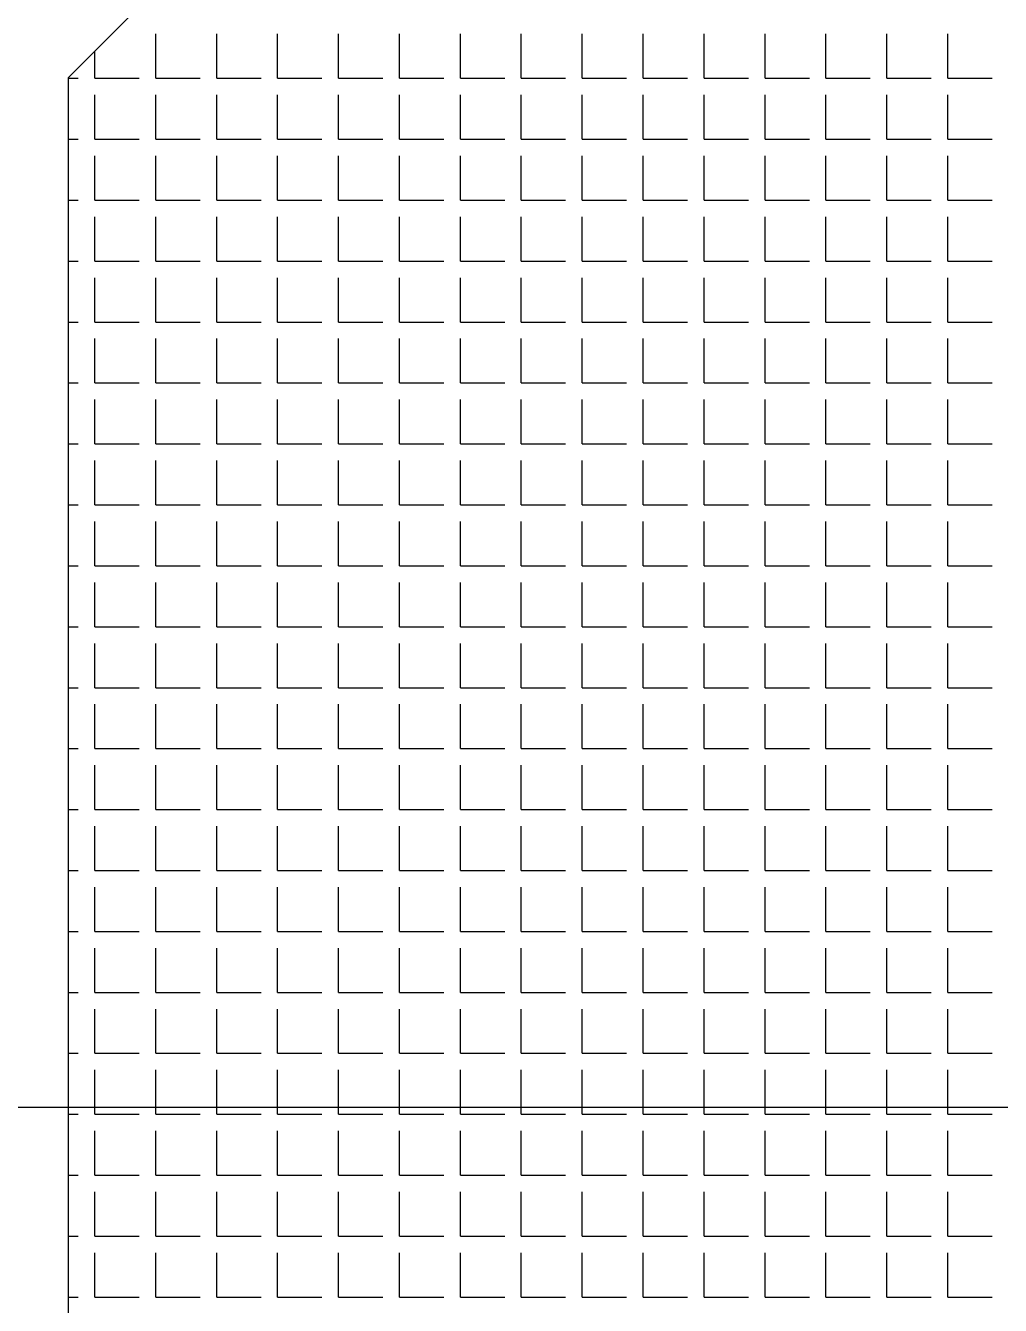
# Model space of a CAD drawing. Header units: millimetres. Extents: x -2063041 to -1932644, y 197605868 to 197643080.
# Drawn here: x -2047647.9 to -2047564.5, y 197626716.1 to 197626825.6 of the extents above; entities that cross this region are included whole.
import ezdxf

# ---------------------------------------------------------------- set-up
doc = ezdxf.new("R2010")
doc.units = ezdxf.units.MM
doc.layers.add('СКУД', color=7, linetype='Continuous')

msp = doc.modelspace()

# ---------------------------------------------------------------- linework, layer by layer
at = {"layer": 'СКУД', "color": 18, "true_color": 0x000000}
for p, q in [((-2047636.76, 197626821.06), (-2047636.76, 197626824.86)), ((-2047631.54, 197626821.06), (-2047631.54, 197626824.86)), ((-2047626.33, 197626821.06), (-2047626.33, 197626824.86)), ((-2047621.12, 197626821.06), (-2047621.12, 197626824.86)), ((-2047615.9, 197626821.06), (-2047615.9, 197626824.86)), ((-2047610.69, 197626821.06), (-2047610.69, 197626824.86)), ((-2047605.48, 197626821.06), (-2047605.48, 197626824.86)), ((-2047600.26, 197626821.06), (-2047600.26, 197626824.86)), ((-2047595.05, 197626821.06), (-2047595.05, 197626824.86)), ((-2047589.84, 197626821.06), (-2047589.84, 197626824.86)), ((-2047584.62, 197626821.06), (-2047584.62, 197626824.86)), ((-2047579.41, 197626821.06), (-2047579.41, 197626824.86)), ((-2047574.2, 197626821.06), (-2047574.2, 197626824.86)), ((-2047568.98, 197626821.06), (-2047568.98, 197626824.86)), ((-2047641.97, 197626821.06), (-2047641.97, 197626823.39)), ((-2047644.24, 197626821.06), (-2047643.39, 197626821.06)), ((-2047641.97, 197626821.06), (-2047638.18, 197626821.06)), ((-2047636.76, 197626821.06), (-2047632.97, 197626821.06)), ((-2047631.54, 197626821.06), (-2047627.75, 197626821.06)), ((-2047626.33, 197626821.06), (-2047622.54, 197626821.06)), ((-2047621.12, 197626821.06), (-2047617.33, 197626821.06)), ((-2047615.9, 197626821.06), (-2047612.11, 197626821.06)), ((-2047610.69, 197626821.06), (-2047606.9, 197626821.06)), ((-2047605.48, 197626821.06), (-2047601.69, 197626821.06)), ((-2047600.26, 197626821.06), (-2047596.47, 197626821.06)), ((-2047595.05, 197626821.06), (-2047591.26, 197626821.06)), ((-2047589.84, 197626821.06), (-2047586.05, 197626821.06)), ((-2047584.62, 197626821.06), (-2047580.83, 197626821.06)), ((-2047579.41, 197626821.06), (-2047575.62, 197626821.06)), ((-2047574.2, 197626821.06), (-2047570.41, 197626821.06)), ((-2047568.98, 197626821.06), (-2047565.19, 197626821.06)), ((-2047641.97, 197626815.85), (-2047641.97, 197626819.64)), ((-2047636.76, 197626815.85), (-2047636.76, 197626819.64)), ((-2047631.54, 197626815.85), (-2047631.54, 197626819.64)), ((-2047626.33, 197626815.85), (-2047626.33, 197626819.64)), ((-2047621.12, 197626815.85), (-2047621.12, 197626819.64)), ((-2047615.9, 197626815.85), (-2047615.9, 197626819.64)), ((-2047610.69, 197626815.85), (-2047610.69, 197626819.64)), ((-2047605.48, 197626815.85), (-2047605.48, 197626819.64)), ((-2047600.26, 197626815.85), (-2047600.26, 197626819.64)), ((-2047595.05, 197626815.85), (-2047595.05, 197626819.64)), ((-2047589.84, 197626815.85), (-2047589.84, 197626819.64)), ((-2047584.62, 197626815.85), (-2047584.62, 197626819.64)), ((-2047579.41, 197626815.85), (-2047579.41, 197626819.64)), ((-2047574.2, 197626815.85), (-2047574.2, 197626819.64)), ((-2047568.98, 197626815.85), (-2047568.98, 197626819.64)), ((-2047644.24, 197626815.85), (-2047643.39, 197626815.85)), ((-2047641.97, 197626815.85), (-2047638.18, 197626815.85)), ((-2047636.76, 197626815.85), (-2047632.97, 197626815.85)), ((-2047631.54, 197626815.85), (-2047627.75, 197626815.85)), ((-2047626.33, 197626815.85), (-2047622.54, 197626815.85)), ((-2047621.12, 197626815.85), (-2047617.33, 197626815.85)), ((-2047615.9, 197626815.85), (-2047612.11, 197626815.85)), ((-2047610.69, 197626815.85), (-2047606.9, 197626815.85)), ((-2047605.48, 197626815.85), (-2047601.69, 197626815.85)), ((-2047600.26, 197626815.85), (-2047596.47, 197626815.85)), ((-2047595.05, 197626815.85), (-2047591.26, 197626815.85)), ((-2047589.84, 197626815.85), (-2047586.05, 197626815.85)), ((-2047584.62, 197626815.85), (-2047580.83, 197626815.85)), ((-2047579.41, 197626815.85), (-2047575.62, 197626815.85)), ((-2047574.2, 197626815.85), (-2047570.41, 197626815.85)), ((-2047568.98, 197626815.85), (-2047565.19, 197626815.85)), ((-2047641.97, 197626810.64), (-2047641.97, 197626814.43)), ((-2047636.76, 197626810.64), (-2047636.76, 197626814.43)), ((-2047631.54, 197626810.64), (-2047631.54, 197626814.43)), ((-2047626.33, 197626810.64), (-2047626.33, 197626814.43)), ((-2047621.12, 197626810.64), (-2047621.12, 197626814.43)), ((-2047615.9, 197626810.64), (-2047615.9, 197626814.43)), ((-2047610.69, 197626810.64), (-2047610.69, 197626814.43)), ((-2047605.48, 197626810.64), (-2047605.48, 197626814.43)), ((-2047600.26, 197626810.64), (-2047600.26, 197626814.43)), ((-2047595.05, 197626810.64), (-2047595.05, 197626814.43)), ((-2047589.84, 197626810.64), (-2047589.84, 197626814.43)), ((-2047584.62, 197626810.64), (-2047584.62, 197626814.43)), ((-2047579.41, 197626810.64), (-2047579.41, 197626814.43)), ((-2047574.2, 197626810.64), (-2047574.2, 197626814.43)), ((-2047568.98, 197626810.64), (-2047568.98, 197626814.43)), ((-2047644.24, 197626810.64), (-2047643.39, 197626810.64)), ((-2047641.97, 197626810.64), (-2047638.18, 197626810.64)), ((-2047636.76, 197626810.64), (-2047632.97, 197626810.64)), ((-2047631.54, 197626810.64), (-2047627.75, 197626810.64)), ((-2047626.33, 197626810.64), (-2047622.54, 197626810.64)), ((-2047621.12, 197626810.64), (-2047617.33, 197626810.64)), ((-2047615.9, 197626810.64), (-2047612.11, 197626810.64)), ((-2047610.69, 197626810.64), (-2047606.9, 197626810.64)), ((-2047605.48, 197626810.64), (-2047601.69, 197626810.64)), ((-2047600.26, 197626810.64), (-2047596.47, 197626810.64)), ((-2047595.05, 197626810.64), (-2047591.26, 197626810.64)), ((-2047589.84, 197626810.64), (-2047586.05, 197626810.64)), ((-2047584.62, 197626810.64), (-2047580.83, 197626810.64)), ((-2047579.41, 197626810.64), (-2047575.62, 197626810.64)), ((-2047574.2, 197626810.64), (-2047570.41, 197626810.64)), ((-2047568.98, 197626810.64), (-2047565.19, 197626810.64)), ((-2047641.97, 197626805.42), (-2047641.97, 197626809.22)), ((-2047636.76, 197626805.42), (-2047636.76, 197626809.22)), ((-2047631.54, 197626805.42), (-2047631.54, 197626809.22)), ((-2047626.33, 197626805.42), (-2047626.33, 197626809.22)), ((-2047621.12, 197626805.42), (-2047621.12, 197626809.22)), ((-2047615.9, 197626805.42), (-2047615.9, 197626809.22)), ((-2047610.69, 197626805.42), (-2047610.69, 197626809.22)), ((-2047605.48, 197626805.42), (-2047605.48, 197626809.22)), ((-2047600.26, 197626805.42), (-2047600.26, 197626809.22)), ((-2047595.05, 197626805.42), (-2047595.05, 197626809.22)), ((-2047589.84, 197626805.42), (-2047589.84, 197626809.22)), ((-2047584.62, 197626805.42), (-2047584.62, 197626809.22)), ((-2047579.41, 197626805.42), (-2047579.41, 197626809.22)), ((-2047574.2, 197626805.42), (-2047574.2, 197626809.22)), ((-2047568.98, 197626805.42), (-2047568.98, 197626809.22)), ((-2047644.24, 197626805.42), (-2047643.39, 197626805.42)), ((-2047641.97, 197626805.42), (-2047638.18, 197626805.42)), ((-2047636.76, 197626805.42), (-2047632.97, 197626805.42)), ((-2047631.54, 197626805.42), (-2047627.75, 197626805.42)), ((-2047626.33, 197626805.42), (-2047622.54, 197626805.42)), ((-2047621.12, 197626805.42), (-2047617.33, 197626805.42)), ((-2047615.9, 197626805.42), (-2047612.11, 197626805.42)), ((-2047610.69, 197626805.42), (-2047606.9, 197626805.42)), ((-2047605.48, 197626805.42), (-2047601.69, 197626805.42)), ((-2047600.26, 197626805.42), (-2047596.47, 197626805.42)), ((-2047595.05, 197626805.42), (-2047591.26, 197626805.42)), ((-2047589.84, 197626805.42), (-2047586.05, 197626805.42)), ((-2047584.62, 197626805.42), (-2047580.83, 197626805.42)), ((-2047579.41, 197626805.42), (-2047575.62, 197626805.42)), ((-2047574.2, 197626805.42), (-2047570.41, 197626805.42)), ((-2047568.98, 197626805.42), (-2047565.19, 197626805.42)), ((-2047641.97, 197626800.21), (-2047641.97, 197626804)), ((-2047636.76, 197626800.21), (-2047636.76, 197626804)), ((-2047631.54, 197626800.21), (-2047631.54, 197626804)), ((-2047626.33, 197626800.21), (-2047626.33, 197626804)), ((-2047621.12, 197626800.21), (-2047621.12, 197626804)), ((-2047615.9, 197626800.21), (-2047615.9, 197626804)), ((-2047610.69, 197626800.21), (-2047610.69, 197626804)), ((-2047605.48, 197626800.21), (-2047605.48, 197626804)), ((-2047600.26, 197626800.21), (-2047600.26, 197626804)), ((-2047595.05, 197626800.21), (-2047595.05, 197626804)), ((-2047589.84, 197626800.21), (-2047589.84, 197626804)), ((-2047584.62, 197626800.21), (-2047584.62, 197626804)), ((-2047579.41, 197626800.21), (-2047579.41, 197626804)), ((-2047574.2, 197626800.21), (-2047574.2, 197626804)), ((-2047568.98, 197626800.21), (-2047568.98, 197626804)), ((-2047644.24, 197626800.21), (-2047643.39, 197626800.21)), ((-2047641.97, 197626800.21), (-2047638.18, 197626800.21)), ((-2047636.76, 197626800.21), (-2047632.97, 197626800.21)), ((-2047631.54, 197626800.21), (-2047627.75, 197626800.21)), ((-2047626.33, 197626800.21), (-2047622.54, 197626800.21)), ((-2047621.12, 197626800.21), (-2047617.33, 197626800.21)), ((-2047615.9, 197626800.21), (-2047612.11, 197626800.21)), ((-2047610.69, 197626800.21), (-2047606.9, 197626800.21)), ((-2047605.48, 197626800.21), (-2047601.69, 197626800.21)), ((-2047600.26, 197626800.21), (-2047596.47, 197626800.21)), ((-2047595.05, 197626800.21), (-2047591.26, 197626800.21)), ((-2047589.84, 197626800.21), (-2047586.05, 197626800.21)), ((-2047584.62, 197626800.21), (-2047580.83, 197626800.21)), ((-2047579.41, 197626800.21), (-2047575.62, 197626800.21)), ((-2047574.2, 197626800.21), (-2047570.41, 197626800.21)), ((-2047568.98, 197626800.21), (-2047565.19, 197626800.21)), ((-2047641.97, 197626795), (-2047641.97, 197626798.79)), ((-2047636.76, 197626795), (-2047636.76, 197626798.79)), ((-2047631.54, 197626795), (-2047631.54, 197626798.79)), ((-2047626.33, 197626795), (-2047626.33, 197626798.79)), ((-2047621.12, 197626795), (-2047621.12, 197626798.79)), ((-2047615.9, 197626795), (-2047615.9, 197626798.79)), ((-2047610.69, 197626795), (-2047610.69, 197626798.79)), ((-2047605.48, 197626795), (-2047605.48, 197626798.79)), ((-2047600.26, 197626795), (-2047600.26, 197626798.79)), ((-2047595.05, 197626795), (-2047595.05, 197626798.79)), ((-2047589.84, 197626795), (-2047589.84, 197626798.79)), ((-2047584.62, 197626795), (-2047584.62, 197626798.79)), ((-2047579.41, 197626795), (-2047579.41, 197626798.79)), ((-2047574.2, 197626795), (-2047574.2, 197626798.79)), ((-2047568.98, 197626795), (-2047568.98, 197626798.79)), ((-2047644.24, 197626795), (-2047643.39, 197626795)), ((-2047641.97, 197626795), (-2047638.18, 197626795)), ((-2047636.76, 197626795), (-2047632.97, 197626795)), ((-2047631.54, 197626795), (-2047627.75, 197626795)), ((-2047626.33, 197626795), (-2047622.54, 197626795)), ((-2047621.12, 197626795), (-2047617.33, 197626795)), ((-2047615.9, 197626795), (-2047612.11, 197626795)), ((-2047610.69, 197626795), (-2047606.9, 197626795)), ((-2047605.48, 197626795), (-2047601.69, 197626795)), ((-2047600.26, 197626795), (-2047596.47, 197626795)), ((-2047595.05, 197626795), (-2047591.26, 197626795)), ((-2047589.84, 197626795), (-2047586.05, 197626795)), ((-2047584.62, 197626795), (-2047580.83, 197626795)), ((-2047579.41, 197626795), (-2047575.62, 197626795)), ((-2047574.2, 197626795), (-2047570.41, 197626795)), ((-2047568.98, 197626795), (-2047565.19, 197626795)), ((-2047641.97, 197626789.78), (-2047641.97, 197626793.58)), ((-2047636.76, 197626789.78), (-2047636.76, 197626793.58)), ((-2047631.54, 197626789.78), (-2047631.54, 197626793.58)), ((-2047626.33, 197626789.78), (-2047626.33, 197626793.58)), ((-2047621.12, 197626789.78), (-2047621.12, 197626793.58)), ((-2047615.9, 197626789.78), (-2047615.9, 197626793.58)), ((-2047610.69, 197626789.78), (-2047610.69, 197626793.58)), ((-2047605.48, 197626789.78), (-2047605.48, 197626793.58)), ((-2047600.26, 197626789.78), (-2047600.26, 197626793.58)), ((-2047595.05, 197626789.78), (-2047595.05, 197626793.58)), ((-2047589.84, 197626789.78), (-2047589.84, 197626793.58)), ((-2047584.62, 197626789.78), (-2047584.62, 197626793.58)), ((-2047579.41, 197626789.78), (-2047579.41, 197626793.58)), ((-2047574.2, 197626789.78), (-2047574.2, 197626793.58)), ((-2047568.98, 197626789.78), (-2047568.98, 197626793.58)), ((-2047644.24, 197626789.78), (-2047643.39, 197626789.78)), ((-2047641.97, 197626789.78), (-2047638.18, 197626789.78)), ((-2047636.76, 197626789.78), (-2047632.97, 197626789.78)), ((-2047631.54, 197626789.78), (-2047627.75, 197626789.78)), ((-2047626.33, 197626789.78), (-2047622.54, 197626789.78)), ((-2047621.12, 197626789.78), (-2047617.33, 197626789.78)), ((-2047615.9, 197626789.78), (-2047612.11, 197626789.78)), ((-2047610.69, 197626789.78), (-2047606.9, 197626789.78)), ((-2047605.48, 197626789.78), (-2047601.69, 197626789.78)), ((-2047600.26, 197626789.78), (-2047596.47, 197626789.78)), ((-2047595.05, 197626789.78), (-2047591.26, 197626789.78)), ((-2047589.84, 197626789.78), (-2047586.05, 197626789.78)), ((-2047584.62, 197626789.78), (-2047580.83, 197626789.78)), ((-2047579.41, 197626789.78), (-2047575.62, 197626789.78)), ((-2047574.2, 197626789.78), (-2047570.41, 197626789.78)), ((-2047568.98, 197626789.78), (-2047565.19, 197626789.78)), ((-2047641.97, 197626784.57), (-2047641.97, 197626788.36)), ((-2047636.76, 197626784.57), (-2047636.76, 197626788.36)), ((-2047631.54, 197626784.57), (-2047631.54, 197626788.36)), ((-2047626.33, 197626784.57), (-2047626.33, 197626788.36)), ((-2047621.12, 197626784.57), (-2047621.12, 197626788.36)), ((-2047615.9, 197626784.57), (-2047615.9, 197626788.36)), ((-2047610.69, 197626784.57), (-2047610.69, 197626788.36)), ((-2047605.48, 197626784.57), (-2047605.48, 197626788.36)), ((-2047600.26, 197626784.57), (-2047600.26, 197626788.36)), ((-2047595.05, 197626784.57), (-2047595.05, 197626788.36)), ((-2047589.84, 197626784.57), (-2047589.84, 197626788.36)), ((-2047584.62, 197626784.57), (-2047584.62, 197626788.36)), ((-2047579.41, 197626784.57), (-2047579.41, 197626788.36)), ((-2047574.2, 197626784.57), (-2047574.2, 197626788.36)), ((-2047568.98, 197626784.57), (-2047568.98, 197626788.36)), ((-2047644.24, 197626784.57), (-2047643.39, 197626784.57)), ((-2047641.97, 197626784.57), (-2047638.18, 197626784.57)), ((-2047636.76, 197626784.57), (-2047632.97, 197626784.57)), ((-2047631.54, 197626784.57), (-2047627.75, 197626784.57)), ((-2047626.33, 197626784.57), (-2047622.54, 197626784.57)), ((-2047621.12, 197626784.57), (-2047617.33, 197626784.57)), ((-2047615.9, 197626784.57), (-2047612.11, 197626784.57)), ((-2047610.69, 197626784.57), (-2047606.9, 197626784.57)), ((-2047605.48, 197626784.57), (-2047601.69, 197626784.57)), ((-2047600.26, 197626784.57), (-2047596.47, 197626784.57)), ((-2047595.05, 197626784.57), (-2047591.26, 197626784.57)), ((-2047589.84, 197626784.57), (-2047586.05, 197626784.57)), ((-2047584.62, 197626784.57), (-2047580.83, 197626784.57)), ((-2047579.41, 197626784.57), (-2047575.62, 197626784.57)), ((-2047574.2, 197626784.57), (-2047570.41, 197626784.57)), ((-2047568.98, 197626784.57), (-2047565.19, 197626784.57)), ((-2047641.97, 197626779.36), (-2047641.97, 197626783.15)), ((-2047636.76, 197626779.36), (-2047636.76, 197626783.15)), ((-2047631.54, 197626779.36), (-2047631.54, 197626783.15)), ((-2047626.33, 197626779.36), (-2047626.33, 197626783.15)), ((-2047621.12, 197626779.36), (-2047621.12, 197626783.15)), ((-2047615.9, 197626779.36), (-2047615.9, 197626783.15)), ((-2047610.69, 197626779.36), (-2047610.69, 197626783.15)), ((-2047605.48, 197626779.36), (-2047605.48, 197626783.15)), ((-2047600.26, 197626779.36), (-2047600.26, 197626783.15)), ((-2047595.05, 197626779.36), (-2047595.05, 197626783.15)), ((-2047589.84, 197626779.36), (-2047589.84, 197626783.15)), ((-2047584.62, 197626779.36), (-2047584.62, 197626783.15)), ((-2047579.41, 197626779.36), (-2047579.41, 197626783.15)), ((-2047574.2, 197626779.36), (-2047574.2, 197626783.15)), ((-2047568.98, 197626779.36), (-2047568.98, 197626783.15)), ((-2047644.24, 197626779.36), (-2047643.39, 197626779.36)), ((-2047641.97, 197626779.36), (-2047638.18, 197626779.36)), ((-2047636.76, 197626779.36), (-2047632.97, 197626779.36)), ((-2047631.54, 197626779.36), (-2047627.75, 197626779.36)), ((-2047626.33, 197626779.36), (-2047622.54, 197626779.36)), ((-2047621.12, 197626779.36), (-2047617.33, 197626779.36)), ((-2047615.9, 197626779.36), (-2047612.11, 197626779.36)), ((-2047610.69, 197626779.36), (-2047606.9, 197626779.36)), ((-2047605.48, 197626779.36), (-2047601.69, 197626779.36)), ((-2047600.26, 197626779.36), (-2047596.47, 197626779.36)), ((-2047595.05, 197626779.36), (-2047591.26, 197626779.36)), ((-2047589.84, 197626779.36), (-2047586.05, 197626779.36)), ((-2047584.62, 197626779.36), (-2047580.83, 197626779.36)), ((-2047579.41, 197626779.36), (-2047575.62, 197626779.36)), ((-2047574.2, 197626779.36), (-2047570.41, 197626779.36)), ((-2047568.98, 197626779.36), (-2047565.19, 197626779.36)), ((-2047641.97, 197626774.14), (-2047641.97, 197626777.94)), ((-2047636.76, 197626774.14), (-2047636.76, 197626777.94)), ((-2047631.54, 197626774.14), (-2047631.54, 197626777.94)), ((-2047626.33, 197626774.14), (-2047626.33, 197626777.94)), ((-2047621.12, 197626774.14), (-2047621.12, 197626777.94)), ((-2047615.9, 197626774.14), (-2047615.9, 197626777.94)), ((-2047610.69, 197626774.14), (-2047610.69, 197626777.94)), ((-2047605.48, 197626774.14), (-2047605.48, 197626777.94)), ((-2047600.26, 197626774.14), (-2047600.26, 197626777.94)), ((-2047595.05, 197626774.14), (-2047595.05, 197626777.94)), ((-2047589.84, 197626774.14), (-2047589.84, 197626777.94)), ((-2047584.62, 197626774.14), (-2047584.62, 197626777.94)), ((-2047579.41, 197626774.14), (-2047579.41, 197626777.94)), ((-2047574.2, 197626774.14), (-2047574.2, 197626777.94)), ((-2047568.98, 197626774.14), (-2047568.98, 197626777.94)), ((-2047644.24, 197626774.14), (-2047643.39, 197626774.14)), ((-2047641.97, 197626774.14), (-2047638.18, 197626774.14)), ((-2047636.76, 197626774.14), (-2047632.97, 197626774.14)), ((-2047631.54, 197626774.14), (-2047627.75, 197626774.14)), ((-2047626.33, 197626774.14), (-2047622.54, 197626774.14)), ((-2047621.12, 197626774.14), (-2047617.33, 197626774.14)), ((-2047615.9, 197626774.14), (-2047612.11, 197626774.14)), ((-2047610.69, 197626774.14), (-2047606.9, 197626774.14)), ((-2047605.48, 197626774.14), (-2047601.69, 197626774.14)), ((-2047600.26, 197626774.14), (-2047596.47, 197626774.14)), ((-2047595.05, 197626774.14), (-2047591.26, 197626774.14)), ((-2047589.84, 197626774.14), (-2047586.05, 197626774.14)), ((-2047584.62, 197626774.14), (-2047580.83, 197626774.14)), ((-2047579.41, 197626774.14), (-2047575.62, 197626774.14)), ((-2047574.2, 197626774.14), (-2047570.41, 197626774.14)), ((-2047568.98, 197626774.14), (-2047565.19, 197626774.14)), ((-2047641.97, 197626768.93), (-2047641.97, 197626772.72)), ((-2047636.76, 197626768.93), (-2047636.76, 197626772.72)), ((-2047631.54, 197626768.93), (-2047631.54, 197626772.72)), ((-2047626.33, 197626768.93), (-2047626.33, 197626772.72)), ((-2047621.12, 197626768.93), (-2047621.12, 197626772.72)), ((-2047615.9, 197626768.93), (-2047615.9, 197626772.72)), ((-2047610.69, 197626768.93), (-2047610.69, 197626772.72)), ((-2047605.48, 197626768.93), (-2047605.48, 197626772.72)), ((-2047600.26, 197626768.93), (-2047600.26, 197626772.72)), ((-2047595.05, 197626768.93), (-2047595.05, 197626772.72)), ((-2047589.84, 197626768.93), (-2047589.84, 197626772.72)), ((-2047584.62, 197626768.93), (-2047584.62, 197626772.72)), ((-2047579.41, 197626768.93), (-2047579.41, 197626772.72)), ((-2047574.2, 197626768.93), (-2047574.2, 197626772.72)), ((-2047568.98, 197626768.93), (-2047568.98, 197626772.72)), ((-2047644.24, 197626768.93), (-2047643.39, 197626768.93)), ((-2047641.97, 197626768.93), (-2047638.18, 197626768.93)), ((-2047636.76, 197626768.93), (-2047632.97, 197626768.93)), ((-2047631.54, 197626768.93), (-2047627.75, 197626768.93)), ((-2047626.33, 197626768.93), (-2047622.54, 197626768.93)), ((-2047621.12, 197626768.93), (-2047617.33, 197626768.93)), ((-2047615.9, 197626768.93), (-2047612.11, 197626768.93)), ((-2047610.69, 197626768.93), (-2047606.9, 197626768.93)), ((-2047605.48, 197626768.93), (-2047601.69, 197626768.93)), ((-2047600.26, 197626768.93), (-2047596.47, 197626768.93)), ((-2047595.05, 197626768.93), (-2047591.26, 197626768.93)), ((-2047589.84, 197626768.93), (-2047586.05, 197626768.93)), ((-2047584.62, 197626768.93), (-2047580.83, 197626768.93)), ((-2047579.41, 197626768.93), (-2047575.62, 197626768.93)), ((-2047574.2, 197626768.93), (-2047570.41, 197626768.93)), ((-2047568.98, 197626768.93), (-2047565.19, 197626768.93)), ((-2047641.97, 197626763.72), (-2047641.97, 197626767.51)), ((-2047636.76, 197626763.72), (-2047636.76, 197626767.51)), ((-2047631.54, 197626763.72), (-2047631.54, 197626767.51)), ((-2047626.33, 197626763.72), (-2047626.33, 197626767.51)), ((-2047621.12, 197626763.72), (-2047621.12, 197626767.51)), ((-2047615.9, 197626763.72), (-2047615.9, 197626767.51)), ((-2047610.69, 197626763.72), (-2047610.69, 197626767.51)), ((-2047605.48, 197626763.72), (-2047605.48, 197626767.51)), ((-2047600.26, 197626763.72), (-2047600.26, 197626767.51)), ((-2047595.05, 197626763.72), (-2047595.05, 197626767.51)), ((-2047589.84, 197626763.72), (-2047589.84, 197626767.51)), ((-2047584.62, 197626763.72), (-2047584.62, 197626767.51)), ((-2047579.41, 197626763.72), (-2047579.41, 197626767.51)), ((-2047574.2, 197626763.72), (-2047574.2, 197626767.51)), ((-2047568.98, 197626763.72), (-2047568.98, 197626767.51)), ((-2047644.24, 197626763.72), (-2047643.39, 197626763.72)), ((-2047641.97, 197626763.72), (-2047638.18, 197626763.72)), ((-2047636.76, 197626763.72), (-2047632.97, 197626763.72)), ((-2047631.54, 197626763.72), (-2047627.75, 197626763.72)), ((-2047626.33, 197626763.72), (-2047622.54, 197626763.72)), ((-2047621.12, 197626763.72), (-2047617.33, 197626763.72)), ((-2047615.9, 197626763.72), (-2047612.11, 197626763.72)), ((-2047610.69, 197626763.72), (-2047606.9, 197626763.72)), ((-2047605.48, 197626763.72), (-2047601.69, 197626763.72)), ((-2047600.26, 197626763.72), (-2047596.47, 197626763.72)), ((-2047595.05, 197626763.72), (-2047591.26, 197626763.72)), ((-2047589.84, 197626763.72), (-2047586.05, 197626763.72)), ((-2047584.62, 197626763.72), (-2047580.83, 197626763.72)), ((-2047579.41, 197626763.72), (-2047575.62, 197626763.72)), ((-2047574.2, 197626763.72), (-2047570.41, 197626763.72)), ((-2047568.98, 197626763.72), (-2047565.19, 197626763.72)), ((-2047641.97, 197626758.5), (-2047641.97, 197626762.3)), ((-2047636.76, 197626758.5), (-2047636.76, 197626762.3)), ((-2047631.54, 197626758.5), (-2047631.54, 197626762.3)), ((-2047626.33, 197626758.5), (-2047626.33, 197626762.3)), ((-2047621.12, 197626758.5), (-2047621.12, 197626762.3)), ((-2047615.9, 197626758.5), (-2047615.9, 197626762.3)), ((-2047610.69, 197626758.5), (-2047610.69, 197626762.3)), ((-2047605.48, 197626758.5), (-2047605.48, 197626762.3)), ((-2047600.26, 197626758.5), (-2047600.26, 197626762.3)), ((-2047595.05, 197626758.5), (-2047595.05, 197626762.3)), ((-2047589.84, 197626758.5), (-2047589.84, 197626762.3)), ((-2047584.62, 197626758.5), (-2047584.62, 197626762.3)), ((-2047579.41, 197626758.5), (-2047579.41, 197626762.3)), ((-2047574.2, 197626758.5), (-2047574.2, 197626762.3)), ((-2047568.98, 197626758.5), (-2047568.98, 197626762.3)), ((-2047644.24, 197626758.5), (-2047643.39, 197626758.5)), ((-2047641.97, 197626758.5), (-2047638.18, 197626758.5)), ((-2047636.76, 197626758.5), (-2047632.97, 197626758.5)), ((-2047631.54, 197626758.5), (-2047627.75, 197626758.5)), ((-2047626.33, 197626758.5), (-2047622.54, 197626758.5)), ((-2047621.12, 197626758.5), (-2047617.33, 197626758.5)), ((-2047615.9, 197626758.5), (-2047612.11, 197626758.5)), ((-2047610.69, 197626758.5), (-2047606.9, 197626758.5)), ((-2047605.48, 197626758.5), (-2047601.69, 197626758.5)), ((-2047600.26, 197626758.5), (-2047596.47, 197626758.5)), ((-2047595.05, 197626758.5), (-2047591.26, 197626758.5)), ((-2047589.84, 197626758.5), (-2047586.05, 197626758.5)), ((-2047584.62, 197626758.5), (-2047580.83, 197626758.5)), ((-2047579.41, 197626758.5), (-2047575.62, 197626758.5)), ((-2047574.2, 197626758.5), (-2047570.41, 197626758.5)), ((-2047568.98, 197626758.5), (-2047565.19, 197626758.5)), ((-2047641.97, 197626753.29), (-2047641.97, 197626757.08)), ((-2047636.76, 197626753.29), (-2047636.76, 197626757.08)), ((-2047631.54, 197626753.29), (-2047631.54, 197626757.08)), ((-2047626.33, 197626753.29), (-2047626.33, 197626757.08)), ((-2047621.12, 197626753.29), (-2047621.12, 197626757.08)), ((-2047615.9, 197626753.29), (-2047615.9, 197626757.08)), ((-2047610.69, 197626753.29), (-2047610.69, 197626757.08)), ((-2047605.48, 197626753.29), (-2047605.48, 197626757.08)), ((-2047600.26, 197626753.29), (-2047600.26, 197626757.08)), ((-2047595.05, 197626753.29), (-2047595.05, 197626757.08)), ((-2047589.84, 197626753.29), (-2047589.84, 197626757.08)), ((-2047584.62, 197626753.29), (-2047584.62, 197626757.08)), ((-2047579.41, 197626753.29), (-2047579.41, 197626757.08)), ((-2047574.2, 197626753.29), (-2047574.2, 197626757.08)), ((-2047568.98, 197626753.29), (-2047568.98, 197626757.08)), ((-2047644.24, 197626753.29), (-2047643.39, 197626753.29)), ((-2047641.97, 197626753.29), (-2047638.18, 197626753.29)), ((-2047636.76, 197626753.29), (-2047632.97, 197626753.29)), ((-2047631.54, 197626753.29), (-2047627.75, 197626753.29)), ((-2047626.33, 197626753.29), (-2047622.54, 197626753.29)), ((-2047621.12, 197626753.29), (-2047617.33, 197626753.29)), ((-2047615.9, 197626753.29), (-2047612.11, 197626753.29)), ((-2047610.69, 197626753.29), (-2047606.9, 197626753.29)), ((-2047605.48, 197626753.29), (-2047601.69, 197626753.29)), ((-2047600.26, 197626753.29), (-2047596.47, 197626753.29)), ((-2047595.05, 197626753.29), (-2047591.26, 197626753.29)), ((-2047589.84, 197626753.29), (-2047586.05, 197626753.29)), ((-2047584.62, 197626753.29), (-2047580.83, 197626753.29)), ((-2047579.41, 197626753.29), (-2047575.62, 197626753.29)), ((-2047574.2, 197626753.29), (-2047570.41, 197626753.29)), ((-2047568.98, 197626753.29), (-2047565.19, 197626753.29)), ((-2047641.97, 197626748.08), (-2047641.97, 197626751.87)), ((-2047636.76, 197626748.08), (-2047636.76, 197626751.87)), ((-2047631.54, 197626748.08), (-2047631.54, 197626751.87)), ((-2047626.33, 197626748.08), (-2047626.33, 197626751.87)), ((-2047621.12, 197626748.08), (-2047621.12, 197626751.87)), ((-2047615.9, 197626748.08), (-2047615.9, 197626751.87)), ((-2047610.69, 197626748.08), (-2047610.69, 197626751.87)), ((-2047605.48, 197626748.08), (-2047605.48, 197626751.87)), ((-2047600.26, 197626748.08), (-2047600.26, 197626751.87)), ((-2047595.05, 197626748.08), (-2047595.05, 197626751.87)), ((-2047589.84, 197626748.08), (-2047589.84, 197626751.87)), ((-2047584.62, 197626748.08), (-2047584.62, 197626751.87)), ((-2047579.41, 197626748.08), (-2047579.41, 197626751.87)), ((-2047574.2, 197626748.08), (-2047574.2, 197626751.87)), ((-2047568.98, 197626748.08), (-2047568.98, 197626751.87)), ((-2047644.24, 197626748.08), (-2047643.39, 197626748.08)), ((-2047641.97, 197626748.08), (-2047638.18, 197626748.08)), ((-2047636.76, 197626748.08), (-2047632.97, 197626748.08)), ((-2047631.54, 197626748.08), (-2047627.75, 197626748.08)), ((-2047626.33, 197626748.08), (-2047622.54, 197626748.08)), ((-2047621.12, 197626748.08), (-2047617.33, 197626748.08)), ((-2047615.9, 197626748.08), (-2047612.11, 197626748.08)), ((-2047610.69, 197626748.08), (-2047606.9, 197626748.08)), ((-2047605.48, 197626748.08), (-2047601.69, 197626748.08)), ((-2047600.26, 197626748.08), (-2047596.47, 197626748.08)), ((-2047595.05, 197626748.08), (-2047591.26, 197626748.08)), ((-2047589.84, 197626748.08), (-2047586.05, 197626748.08)), ((-2047584.62, 197626748.08), (-2047580.83, 197626748.08)), ((-2047579.41, 197626748.08), (-2047575.62, 197626748.08)), ((-2047574.2, 197626748.08), (-2047570.41, 197626748.08)), ((-2047568.98, 197626748.08), (-2047565.19, 197626748.08)), ((-2047641.97, 197626742.86), (-2047641.97, 197626746.66)), ((-2047636.76, 197626742.86), (-2047636.76, 197626746.66)), ((-2047631.54, 197626742.86), (-2047631.54, 197626746.66)), ((-2047626.33, 197626742.86), (-2047626.33, 197626746.66)), ((-2047621.12, 197626742.86), (-2047621.12, 197626746.66)), ((-2047615.9, 197626742.86), (-2047615.9, 197626746.66)), ((-2047610.69, 197626742.86), (-2047610.69, 197626746.66)), ((-2047605.48, 197626742.86), (-2047605.48, 197626746.66)), ((-2047600.26, 197626742.86), (-2047600.26, 197626746.66)), ((-2047595.05, 197626742.86), (-2047595.05, 197626746.66)), ((-2047589.84, 197626742.86), (-2047589.84, 197626746.66)), ((-2047584.62, 197626742.86), (-2047584.62, 197626746.66)), ((-2047579.41, 197626742.86), (-2047579.41, 197626746.66)), ((-2047574.2, 197626742.86), (-2047574.2, 197626746.66)), ((-2047568.98, 197626742.86), (-2047568.98, 197626746.66)), ((-2047644.24, 197626742.86), (-2047643.39, 197626742.86)), ((-2047641.97, 197626742.86), (-2047638.18, 197626742.86)), ((-2047636.76, 197626742.86), (-2047632.97, 197626742.86)), ((-2047631.54, 197626742.86), (-2047627.75, 197626742.86)), ((-2047626.33, 197626742.86), (-2047622.54, 197626742.86)), ((-2047621.12, 197626742.86), (-2047617.33, 197626742.86)), ((-2047615.9, 197626742.86), (-2047612.11, 197626742.86)), ((-2047610.69, 197626742.86), (-2047606.9, 197626742.86)), ((-2047605.48, 197626742.86), (-2047601.69, 197626742.86)), ((-2047600.26, 197626742.86), (-2047596.47, 197626742.86)), ((-2047595.05, 197626742.86), (-2047591.26, 197626742.86)), ((-2047589.84, 197626742.86), (-2047586.05, 197626742.86)), ((-2047584.62, 197626742.86), (-2047580.83, 197626742.86)), ((-2047579.41, 197626742.86), (-2047575.62, 197626742.86)), ((-2047574.2, 197626742.86), (-2047570.41, 197626742.86)), ((-2047568.98, 197626742.86), (-2047565.19, 197626742.86)), ((-2047641.97, 197626737.65), (-2047641.97, 197626741.44)), ((-2047636.76, 197626737.65), (-2047636.76, 197626741.44)), ((-2047631.54, 197626737.65), (-2047631.54, 197626741.44)), ((-2047626.33, 197626737.65), (-2047626.33, 197626741.44)), ((-2047621.12, 197626737.65), (-2047621.12, 197626741.44)), ((-2047615.9, 197626737.65), (-2047615.9, 197626741.44)), ((-2047610.69, 197626737.65), (-2047610.69, 197626741.44)), ((-2047605.48, 197626737.65), (-2047605.48, 197626741.44)), ((-2047600.26, 197626737.65), (-2047600.26, 197626741.44)), ((-2047595.05, 197626737.65), (-2047595.05, 197626741.44)), ((-2047589.84, 197626737.65), (-2047589.84, 197626741.44)), ((-2047584.62, 197626737.65), (-2047584.62, 197626741.44)), ((-2047579.41, 197626737.65), (-2047579.41, 197626741.44)), ((-2047574.2, 197626737.65), (-2047574.2, 197626741.44)), ((-2047568.98, 197626737.65), (-2047568.98, 197626741.44)), ((-2047644.24, 197626737.65), (-2047643.39, 197626737.65)), ((-2047641.97, 197626737.65), (-2047638.18, 197626737.65)), ((-2047636.76, 197626737.65), (-2047632.97, 197626737.65)), ((-2047631.54, 197626737.65), (-2047627.75, 197626737.65)), ((-2047626.33, 197626737.65), (-2047622.54, 197626737.65)), ((-2047621.12, 197626737.65), (-2047617.33, 197626737.65)), ((-2047615.9, 197626737.65), (-2047612.11, 197626737.65)), ((-2047610.69, 197626737.65), (-2047606.9, 197626737.65)), ((-2047605.48, 197626737.65), (-2047601.69, 197626737.65)), ((-2047600.26, 197626737.65), (-2047596.47, 197626737.65)), ((-2047595.05, 197626737.65), (-2047591.26, 197626737.65)), ((-2047589.84, 197626737.65), (-2047586.05, 197626737.65)), ((-2047584.62, 197626737.65), (-2047580.83, 197626737.65)), ((-2047579.41, 197626737.65), (-2047575.62, 197626737.65)), ((-2047574.2, 197626737.65), (-2047570.41, 197626737.65)), ((-2047568.98, 197626737.65), (-2047565.19, 197626737.65)), ((-2047641.97, 197626732.44), (-2047641.97, 197626736.23)), ((-2047636.76, 197626732.44), (-2047636.76, 197626736.23)), ((-2047631.54, 197626732.44), (-2047631.54, 197626736.23)), ((-2047626.33, 197626732.44), (-2047626.33, 197626736.23)), ((-2047621.12, 197626732.44), (-2047621.12, 197626736.23)), ((-2047615.9, 197626732.44), (-2047615.9, 197626736.23)), ((-2047610.69, 197626732.44), (-2047610.69, 197626736.23)), ((-2047605.48, 197626732.44), (-2047605.48, 197626736.23)), ((-2047600.26, 197626732.44), (-2047600.26, 197626736.23)), ((-2047595.05, 197626732.44), (-2047595.05, 197626736.23)), ((-2047589.84, 197626732.44), (-2047589.84, 197626736.23)), ((-2047584.62, 197626732.44), (-2047584.62, 197626736.23)), ((-2047579.41, 197626732.44), (-2047579.41, 197626736.23)), ((-2047574.2, 197626732.44), (-2047574.2, 197626736.23)), ((-2047568.98, 197626732.44), (-2047568.98, 197626736.23)), ((-2047644.24, 197626732.44), (-2047643.39, 197626732.44)), ((-2047641.97, 197626732.44), (-2047638.18, 197626732.44)), ((-2047636.76, 197626732.44), (-2047632.97, 197626732.44)), ((-2047631.54, 197626732.44), (-2047627.75, 197626732.44)), ((-2047626.33, 197626732.44), (-2047622.54, 197626732.44)), ((-2047621.12, 197626732.44), (-2047617.33, 197626732.44)), ((-2047615.9, 197626732.44), (-2047612.11, 197626732.44)), ((-2047610.69, 197626732.44), (-2047606.9, 197626732.44)), ((-2047605.48, 197626732.44), (-2047601.69, 197626732.44)), ((-2047600.26, 197626732.44), (-2047596.47, 197626732.44)), ((-2047595.05, 197626732.44), (-2047591.26, 197626732.44)), ((-2047589.84, 197626732.44), (-2047586.05, 197626732.44)), ((-2047584.62, 197626732.44), (-2047580.83, 197626732.44)), ((-2047579.41, 197626732.44), (-2047575.62, 197626732.44)), ((-2047574.2, 197626732.44), (-2047570.41, 197626732.44)), ((-2047568.98, 197626732.44), (-2047565.19, 197626732.44)), ((-2047641.97, 197626727.22), (-2047641.97, 197626731.02)), ((-2047636.76, 197626727.22), (-2047636.76, 197626731.02)), ((-2047631.54, 197626727.22), (-2047631.54, 197626731.02)), ((-2047626.33, 197626727.22), (-2047626.33, 197626731.02)), ((-2047621.12, 197626727.22), (-2047621.12, 197626731.02)), ((-2047615.9, 197626727.22), (-2047615.9, 197626731.02)), ((-2047610.69, 197626727.22), (-2047610.69, 197626731.02)), ((-2047605.48, 197626727.22), (-2047605.48, 197626731.02)), ((-2047600.26, 197626727.22), (-2047600.26, 197626731.02)), ((-2047595.05, 197626727.22), (-2047595.05, 197626731.02)), ((-2047589.84, 197626727.22), (-2047589.84, 197626731.02)), ((-2047584.62, 197626727.22), (-2047584.62, 197626731.02)), ((-2047579.41, 197626727.22), (-2047579.41, 197626731.02)), ((-2047574.2, 197626727.22), (-2047574.2, 197626731.02)), ((-2047568.98, 197626727.22), (-2047568.98, 197626731.02)), ((-2047644.24, 197626727.22), (-2047643.39, 197626727.22)), ((-2047641.97, 197626727.22), (-2047638.18, 197626727.22)), ((-2047636.76, 197626727.22), (-2047632.97, 197626727.22)), ((-2047631.54, 197626727.22), (-2047627.75, 197626727.22)), ((-2047626.33, 197626727.22), (-2047622.54, 197626727.22)), ((-2047621.12, 197626727.22), (-2047617.33, 197626727.22)), ((-2047615.9, 197626727.22), (-2047612.11, 197626727.22)), ((-2047610.69, 197626727.22), (-2047606.9, 197626727.22)), ((-2047605.48, 197626727.22), (-2047601.69, 197626727.22)), ((-2047600.26, 197626727.22), (-2047596.47, 197626727.22)), ((-2047595.05, 197626727.22), (-2047591.26, 197626727.22)), ((-2047589.84, 197626727.22), (-2047586.05, 197626727.22)), ((-2047584.62, 197626727.22), (-2047580.83, 197626727.22)), ((-2047579.41, 197626727.22), (-2047575.62, 197626727.22)), ((-2047574.2, 197626727.22), (-2047570.41, 197626727.22)), ((-2047568.98, 197626727.22), (-2047565.19, 197626727.22)), ((-2047641.97, 197626722.01), (-2047641.97, 197626725.8)), ((-2047636.76, 197626722.01), (-2047636.76, 197626725.8)), ((-2047631.54, 197626722.01), (-2047631.54, 197626725.8)), ((-2047626.33, 197626722.01), (-2047626.33, 197626725.8)), ((-2047621.12, 197626722.01), (-2047621.12, 197626725.8)), ((-2047615.9, 197626722.01), (-2047615.9, 197626725.8)), ((-2047610.69, 197626722.01), (-2047610.69, 197626725.8)), ((-2047605.48, 197626722.01), (-2047605.48, 197626725.8)), ((-2047600.26, 197626722.01), (-2047600.26, 197626725.8)), ((-2047595.05, 197626722.01), (-2047595.05, 197626725.8)), ((-2047589.84, 197626722.01), (-2047589.84, 197626725.8)), ((-2047584.62, 197626722.01), (-2047584.62, 197626725.8)), ((-2047579.41, 197626722.01), (-2047579.41, 197626725.8)), ((-2047574.2, 197626722.01), (-2047574.2, 197626725.8)), ((-2047568.98, 197626722.01), (-2047568.98, 197626725.8)), ((-2047644.24, 197626722.01), (-2047643.39, 197626722.01)), ((-2047641.97, 197626722.01), (-2047638.18, 197626722.01)), ((-2047636.76, 197626722.01), (-2047632.97, 197626722.01)), ((-2047631.54, 197626722.01), (-2047627.75, 197626722.01)), ((-2047626.33, 197626722.01), (-2047622.54, 197626722.01)), ((-2047621.12, 197626722.01), (-2047617.33, 197626722.01)), ((-2047615.9, 197626722.01), (-2047612.11, 197626722.01)), ((-2047610.69, 197626722.01), (-2047606.9, 197626722.01)), ((-2047605.48, 197626722.01), (-2047601.69, 197626722.01)), ((-2047600.26, 197626722.01), (-2047596.47, 197626722.01)), ((-2047595.05, 197626722.01), (-2047591.26, 197626722.01)), ((-2047589.84, 197626722.01), (-2047586.05, 197626722.01)), ((-2047584.62, 197626722.01), (-2047580.83, 197626722.01)), ((-2047579.41, 197626722.01), (-2047575.62, 197626722.01)), ((-2047574.2, 197626722.01), (-2047570.41, 197626722.01)), ((-2047568.98, 197626722.01), (-2047565.19, 197626722.01)), ((-2047641.97, 197626716.8), (-2047641.97, 197626720.59)), ((-2047636.76, 197626716.8), (-2047636.76, 197626720.59)), ((-2047631.54, 197626716.8), (-2047631.54, 197626720.59)), ((-2047626.33, 197626716.8), (-2047626.33, 197626720.59)), ((-2047621.12, 197626716.8), (-2047621.12, 197626720.59)), ((-2047615.9, 197626716.8), (-2047615.9, 197626720.59)), ((-2047610.69, 197626716.8), (-2047610.69, 197626720.59)), ((-2047605.48, 197626716.8), (-2047605.48, 197626720.59)), ((-2047600.26, 197626716.8), (-2047600.26, 197626720.59)), ((-2047595.05, 197626716.8), (-2047595.05, 197626720.59)), ((-2047589.84, 197626716.8), (-2047589.84, 197626720.59)), ((-2047584.62, 197626716.8), (-2047584.62, 197626720.59)), ((-2047579.41, 197626716.8), (-2047579.41, 197626720.59)), ((-2047574.2, 197626716.8), (-2047574.2, 197626720.59)), ((-2047568.98, 197626716.8), (-2047568.98, 197626720.59)), ((-2047644.24, 197626716.8), (-2047643.39, 197626716.8)), ((-2047641.97, 197626716.8), (-2047638.18, 197626716.8)), ((-2047636.76, 197626716.8), (-2047632.97, 197626716.8)), ((-2047631.54, 197626716.8), (-2047627.75, 197626716.8)), ((-2047626.33, 197626716.8), (-2047622.54, 197626716.8)), ((-2047621.12, 197626716.8), (-2047617.33, 197626716.8)), ((-2047615.9, 197626716.8), (-2047612.11, 197626716.8)), ((-2047610.69, 197626716.8), (-2047606.9, 197626716.8)), ((-2047605.48, 197626716.8), (-2047601.69, 197626716.8)), ((-2047600.26, 197626716.8), (-2047596.47, 197626716.8)), ((-2047595.05, 197626716.8), (-2047591.26, 197626716.8)), ((-2047589.84, 197626716.8), (-2047586.05, 197626716.8)), ((-2047584.62, 197626716.8), (-2047580.83, 197626716.8)), ((-2047579.41, 197626716.8), (-2047575.62, 197626716.8)), ((-2047574.2, 197626716.8), (-2047570.41, 197626716.8)), ((-2047568.98, 197626716.8), (-2047565.19, 197626716.8))]:
    msp.add_line(p, q, dxfattribs=at)
for points in [[(-2047644.24, 197626821.11), (-2047597.76, 197626867.68)], [(-2047644.24, 197626821.11), (-2047644.24, 197626713.06)], [(-2046455.74, 197626733.03), (-2048127.36, 197626733.03)]]:
    msp.add_lwpolyline(points, dxfattribs=at)

doc.saveas('drawing.dxf')
